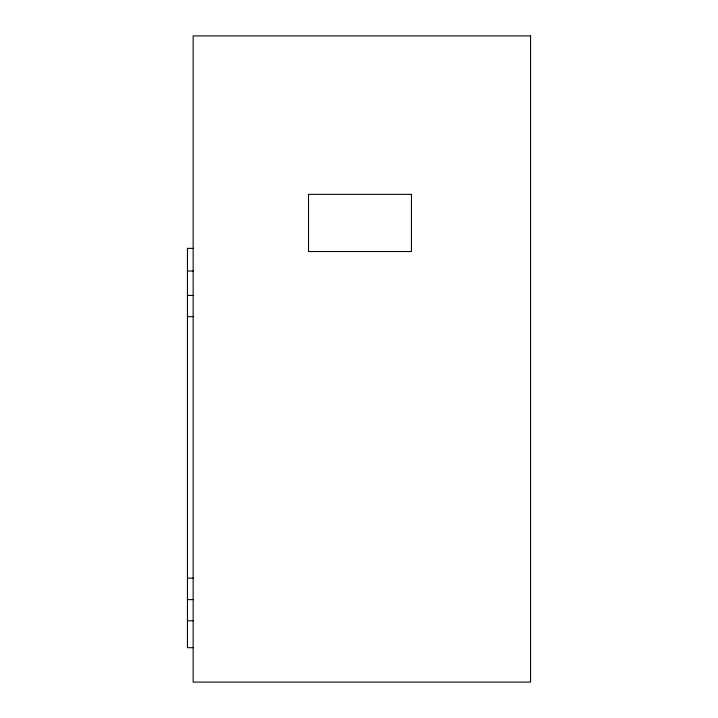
<?xml version="1.0" encoding="UTF-8"?>
<svg xmlns="http://www.w3.org/2000/svg" width="718" height="718" viewBox="0 0 718 718"><rect width="100%" height="100%" fill="white"/><g stroke="black" fill="none" stroke-linecap="round" stroke-linejoin="round"><path stroke-width="1.08" d="M193.16 248.365L187.443 248.365L187.443 647.699L193.16 647.699M187.443 271.009L193.16 271.009M187.443 295.43L193.16 295.43M187.443 316.656L193.16 316.656M187.443 578.152L193.16 578.152M187.443 599.629L193.16 599.629M187.443 620.801L193.16 620.801M530.557 35.9L193.16 35.9L193.16 682.1L530.557 682.1L530.557 35.9M411.45 194.354L308.516 194.354L308.516 251.533L411.45 251.533L411.45 194.354"/></g></svg>
